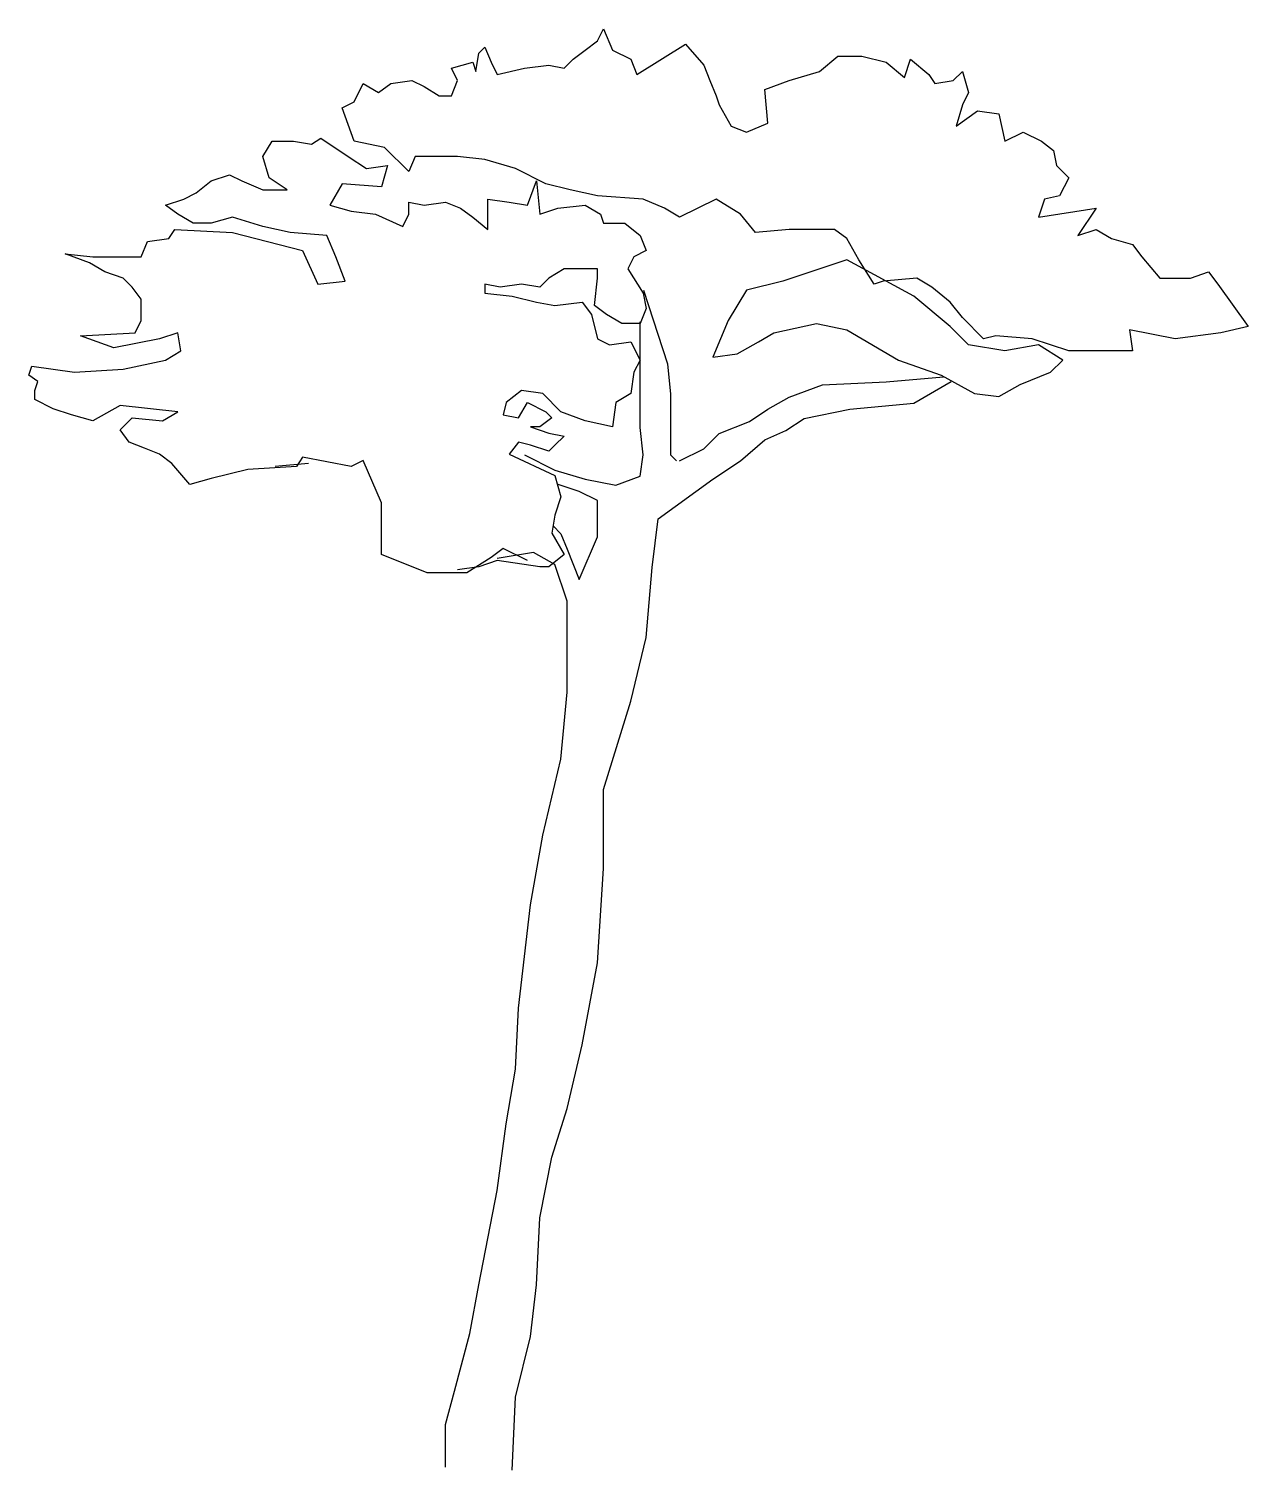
# Model space of a CAD drawing. Extents: x 528 to 1328, y -177 to 769.
import ezdxf

# ---------------------------------------------------------------- set-up
doc = ezdxf.new("R2010")
doc.units = 0
doc.layers.get('0').update_dxf_attribs({"linetype": 'CONTINUOUS'})

msp = doc.modelspace()

# ---------------------------------------------------------------- linework, layer by layer
at = {"color": 0}
for p, q in [((855.086746, 653.590144), (861.076898, 669.550032)), ((861.076898, 669.550032), (863.073616, 647.605184)), ((777.21477, 655.58513), (787.198358, 653.590144)), ((777.21477, 647.605184), (777.21477, 655.58513)), ((787.198358, 653.590144), (801.175378, 655.58513)), ((801.175378, 655.58513), (811.158966, 651.595156)), ((829.129424, 657.580114), (843.106444, 655.58513)), ((829.129424, 649.600172), (829.129424, 657.580114)), ((843.106444, 655.58513), (855.086746, 653.590144)), ((875.053922, 651.595156), (893.024376, 653.590144)), ((893.024376, 653.590144), (903.007964, 647.605184)), ((773.221338, 639.625238), (777.21477, 647.605184)), ((811.158966, 651.595156), (819.145836, 645.610198)), ((819.145836, 645.610198), (829.129424, 637.630254)), ((829.129424, 637.630254), (829.129424, 649.600172)), ((863.073616, 647.605184), (875.053922, 651.595156)), ((903.007964, 647.605184), (905.004682, 641.620226)), ((905.004682, 641.620226), (918.981702, 641.620226)), ((918.981702, 641.620226), (928.96529, 633.64028)), ((928.96529, 633.64028), (932.958724, 623.66535)), ((924.971854, 619.675378), (920.97842, 611.695434)), ((932.958724, 623.66535), (924.971854, 619.675378)), ((869.063768, 605.710476), (863.073616, 599.725516)), ((879.047356, 611.695434), (869.063768, 605.710476)), ((889.030942, 611.695434), (879.047356, 611.695434)), ((901.011246, 611.695434), (889.030942, 611.695434)), ((899.01453, 587.7556), (901.011246, 605.710476)), ((901.011246, 605.710476), (901.011246, 611.695434)), ((920.97842, 611.695434), (930.962008, 595.735544)), ((837.116292, 599.725516), (827.132706, 601.720502)), ((827.132706, 601.720502), (827.132706, 595.735544)), ((851.093314, 601.720502), (837.116292, 599.725516)), ((863.073616, 599.725516), (851.093314, 601.720502)), ((827.132706, 595.735544), (845.10316, 593.740558)), ((845.10316, 593.740558), (861.076898, 589.750586)), ((861.076898, 589.750586), (873.057204, 587.7556)), ((873.057204, 587.7556), (891.02766, 589.750586)), ((891.02766, 589.750586), (897.017812, 581.770642)), ((907.0014, 581.770642), (899.01453, 587.7556)), ((930.962008, 595.735544), (932.958724, 585.760612)), ((897.017812, 581.770642), (901.011246, 565.81075)), ((916.984984, 575.785682), (907.0014, 581.770642)), ((932.958724, 585.760612), (928.96529, 575.785682)), ((928.96529, 575.785682), (916.984984, 575.785682)), ((901.011246, 565.81075), (908.998114, 561.820778)), ((908.998114, 561.820778), (922.975138, 563.815766)), ((922.975138, 563.815766), (928.96529, 551.845848)), ((928.96529, 551.845848), (924.971854, 543.865904)), ((924.971854, 543.865904), (922.975138, 529.901)), ((851.093314, 531.895986), (841.109726, 523.91604)), ((865.070334, 529.901), (851.093314, 531.895986)), ((877.050638, 517.931082), (865.070334, 529.901)), ((922.975138, 529.901), (912.99155, 523.91604)), ((841.109726, 523.91604), (839.113008, 515.936098)), ((849.096596, 513.94111), (855.086746, 523.91604)), ((855.086746, 523.91604), (867.067052, 517.931082)), ((912.99155, 523.91604), (910.994832, 507.956152)), ((839.113008, 515.936098), (849.096596, 513.94111)), ((871.060486, 513.94111), (863.073616, 507.956152)), ((867.067052, 517.931082), (871.060486, 513.94111)), ((893.024376, 511.946124), (877.050638, 517.931082)), ((910.994832, 507.956152), (893.024376, 511.946124)), ((857.083464, 507.956152), (869.063768, 503.96618)), ((863.073616, 507.956152), (857.083464, 507.956152)), ((869.063768, 503.96618), (879.047356, 501.971194)), ((879.047356, 501.971194), (873.057204, 495.986236)), ((849.096596, 497.981222), (843.106444, 490.001276)), ((857.083464, 495.986236), (849.096596, 497.981222)), ((869.063768, 491.996264), (857.083464, 495.986236)), ((873.057204, 495.986236), (869.063768, 491.996264)), ((711.3231, 484.016318), (689.359206, 482.021332)), ((843.106444, 490.001276), (873.057204, 476.036372)), ((873.057204, 476.036372), (877.050638, 462.07147)), ((877.050638, 462.07147), (873.057204, 450.101552)), ((873.057204, 450.101552), (871.060486, 438.131636)), ((871.060486, 438.131636), (879.047356, 424.166734)), ((835.119574, 420.17676), (823.13927, 416.186788)), ((863.073616, 416.186788), (835.119574, 420.17676)), ((879.047356, 424.166734), (869.063768, 416.186788)), ((823.13927, 416.186788), (809.162248, 414.1918)), ((869.063768, 416.186788), (863.073616, 416.186788))]:
    msp.add_line(p, q, dxfattribs=at)
for points in [[(741.27386, 721.41967), (747.26401, 733.389586), (757.247598, 727.404628), (765.234468, 733.389586), (779.211488, 735.384574), (787.198358, 731.3946), (797.181946, 725.409642), (805.168814, 725.409642), (809.162248, 735.384574), (805.168814, 743.364518), (819.145836, 747.35449), (821.142554, 741.369532), (823.13927, 753.33945), (827.132706, 757.32942), (831.126138, 747.35449), (835.119574, 739.374546), (853.090028, 743.364518), (869.063768, 745.359504), (879.047356, 743.364518), (885.037506, 749.349476), (893.024376, 755.334434), (901.011246, 761.319394), (905.004682, 769.299338), (910.994832, 755.334434), (922.975138, 749.349476), (926.968572, 739.374546), (958.91605, 759.324408), (970.896352, 745.359504), (974.889788, 735.384574), (978.883222, 725.409642), (980.87994, 719.424682), (988.86681, 705.459782), (998.850396, 701.469808), (1012.827418, 707.454766), (1010.8307, 729.399616), (1026.804438, 735.384574), (1046.771614, 741.369532), (1058.751916, 751.344462), (1074.725656, 751.344462), (1090.699394, 747.35449), (1102.6797, 737.379558), (1106.673132, 749.349476), (1118.653436, 739.374546), (1122.646872, 733.389586), (1134.627174, 735.384574), (1140.617328, 741.369532), (1144.610762, 727.404628), (1140.617328, 719.424682), (1136.623892, 705.459782), (1150.600914, 715.434712), (1164.577938, 713.439724), (1168.57137, 695.484848), (1180.551676, 701.469808), (1192.531978, 695.484848), (1200.518848, 689.49989), (1202.515566, 679.52496), (1210.502436, 671.545014), (1204.512282, 659.575098), (1194.528696, 657.580112), (1190.53526, 645.610196), (1228.47289, 651.595154), (1216.492588, 633.640278), (1228.47289, 637.63025), (1238.456478, 631.645292), (1252.433498, 627.65532), (1258.423652, 619.675376), (1270.403956, 605.710472), (1284.380976, 605.710472), (1290.37113, 605.710472), (1302.351432, 609.700444), (1308.341584, 601.7205), (1328.30876, 573.790692), (1310.338302, 569.80072), (1280.387542, 565.810748), (1250.436782, 571.795706), (1252.433498, 557.830804), (1210.502436, 557.830804), (1186.541828, 565.810748), (1162.58122, 567.805734), (1154.59435, 565.810748), (1140.617328, 579.77565), (1132.63046, 589.750582), (1120.650154, 599.725512), (1110.666568, 605.710472), (1088.702676, 603.715486), (1082.712524, 601.7205), (1072.728938, 617.680388), (1064.742068, 631.645292), (1056.755198, 637.63025), (1026.804438, 637.63025), (1004.840548, 635.635264), (994.85696, 647.60518), (978.883222, 657.580112), (954.922614, 645.610196), (944.939028, 651.595154), (930.962008, 657.580112), (901.011246, 659.575098), (883.040792, 663.565072), (867.067052, 667.555044), (847.099878, 677.529974), (827.132706, 683.514932), (809.162248, 685.509918), (781.208206, 685.509918), (777.21477, 675.534988), (761.241032, 691.494878), (741.27386, 695.484848), (733.28699, 717.429698)], [(1016.820854, 569.800724), (1044.774896, 575.785682), (1064.742068, 571.79571), (1098.686264, 551.845848), (1126.640306, 541.870916), (1148.604198, 529.901), (1164.577938, 527.906014), (1178.554958, 535.885958), (1198.52213, 543.865904), (1206.509, 551.845848), (1190.53526, 561.820778), (1168.57137, 557.830808), (1144.610762, 561.820778), (1132.63046, 573.790696), (1108.66985, 593.740558), (1064.742068, 617.680392), (1022.811006, 603.715488), (998.850396, 597.73053), (986.870092, 577.780668), (976.886506, 553.840834), (992.860246, 555.83582), (1006.837266, 563.815766)]]:
    msp.add_lwpolyline(points, close=True, dxfattribs=at)
for points in [[(855.086746, 420.176758), (839.113008, 428.1567), (831.126138, 422.171742), (815.1524, 412.196812), (789.195076, 412.196812), (759.244314, 424.16673), (759.244314, 446.111576), (759.244314, 458.081494), (747.26401, 486.0113), (739.277142, 482.02133), (707.329664, 488.006288), (703.33623, 482.02133), (671.388752, 480.026342), (647.428144, 474.041384), (633.451124, 470.051412), (621.470818, 484.016314), (613.483948, 490.001272), (603.50036, 493.991246), (593.516776, 497.981218), (587.526622, 505.961164), (595.513492, 513.941106), (615.480666, 511.946122), (625.464254, 517.93108), (587.526622, 521.921052), (569.556168, 511.946122), (555.579146, 515.936094), (543.598842, 519.926066), (531.618538, 525.911024), (531.618538, 531.895982), (533.615254, 537.88094), (527.625102, 541.870914), (529.62182, 547.855872), (557.575862, 543.8659), (589.52334, 545.860886), (617.477384, 551.845844), (627.46097, 557.830804), (625.464254, 569.80072), (613.483948, 565.810748), (583.533188, 559.82579), (561.569298, 567.805734), (597.51021, 569.80072), (601.503646, 577.780666), (601.503646, 591.745568), (595.513492, 599.725512), (589.52334, 605.710472), (577.543038, 609.700444), (567.55945, 615.685402), (551.58571, 621.670362), (569.556168, 619.675376), (601.503646, 619.675376), (605.497078, 629.650306), (619.4741, 631.645292), (623.467536, 637.63025), (661.405164, 635.635264), (707.329664, 623.665346), (717.31325, 601.7205), (735.283708, 603.715486), (729.293554, 619.675376), (723.303402, 633.640278), (699.342794, 635.635264), (681.372338, 639.625238), (661.405164, 645.610196), (647.428144, 641.620222), (635.447838, 641.620222), (625.464254, 647.60518), (617.477384, 653.59014), (629.457688, 657.580112), (637.444556, 661.570084), (647.428144, 669.55003), (659.408446, 673.540002), (667.395316, 669.55003), (681.372338, 663.565072), (697.346076, 663.565072), (685.365774, 671.545014), (681.372338, 685.509918), (687.362492, 695.484848), (701.339512, 695.484848), (713.319814, 693.489864), (719.309968, 697.479836), (737.280424, 685.509918), (749.260728, 677.529974), (763.23775, 679.52496), (759.244314, 665.560056), (733.28699, 667.555044), (725.30012, 653.59014), (739.277142, 649.600168), (755.25088, 647.60518), (773.221338, 639.625238)], [(931.335504, 597.75385), (946.935744, 549.45277), (948.932462, 529.502908), (948.932462, 513.543018), (948.932462, 489.603184), (952.925898, 485.61321)], [(853.090028, 489.603184), (873.057204, 479.628252), (893.024376, 473.643294), (912.99155, 469.653322), (928.96529, 475.63828), (930.962008, 489.603184), (928.96529, 507.55806), (928.96529, 523.517948), (928.96529, 541.472824), (928.96529, 577.0094)], [(954.922614, 485.61321), (970.896352, 493.593156), (980.87994, 503.568086), (1000.847114, 511.548032), (1012.827418, 519.527976), (1026.804438, 527.50792), (1048.768328, 535.487866), (1090.699394, 537.482852), (1128.178562, 540.837388)], [(845.10316, -176.921246), (847.099878, -129.041578), (857.083464, -89.141856), (861.076898, -55.22709), (863.073616, -11.337394), (871.060486, 28.56233), (881.044074, 60.48211), (891.02766, 102.376818), (901.011246, 156.241446), (905.004682, 218.086018), (905.004682, 269.955658), (922.975138, 327.810258), (932.958724, 369.704966), (936.95216, 415.589648), (940.945592, 447.509428), (976.886506, 473.643294), (994.85696, 485.61321), (1010.8307, 499.578114), (1024.80772, 505.563074), (1036.788026, 513.543018), (1066.738786, 519.527976), (1108.66985, 523.517948), (1133.198512, 537.709882)], [(871.859302, 442.920378), (877.050638, 437.733542), (881.044074, 427.758612), (889.030942, 407.80875), (901.011246, 435.738556), (901.011246, 459.678392), (889.030942, 465.66335), (874.654292, 470.451412)], [(801.175378, -174.92626), (801.175378, -146.996454), (807.16553, -125.051606), (817.149118, -87.146868), (823.13927, -55.22709), (835.119574, 6.617482), (841.109726, 50.507176), (847.099878, 86.416928), (849.096596, 126.316652), (857.083464, 194.146184), (865.070334, 240.030864), (877.050638, 289.90552), (881.044074, 333.795216), (881.044074, 359.730034), (881.044074, 393.6448), (873.057204, 417.584636), (859.080182, 425.56458), (835.119574, 421.574606)]]:
    msp.add_lwpolyline(points, dxfattribs=at)

doc.saveas('drawing.dxf')
